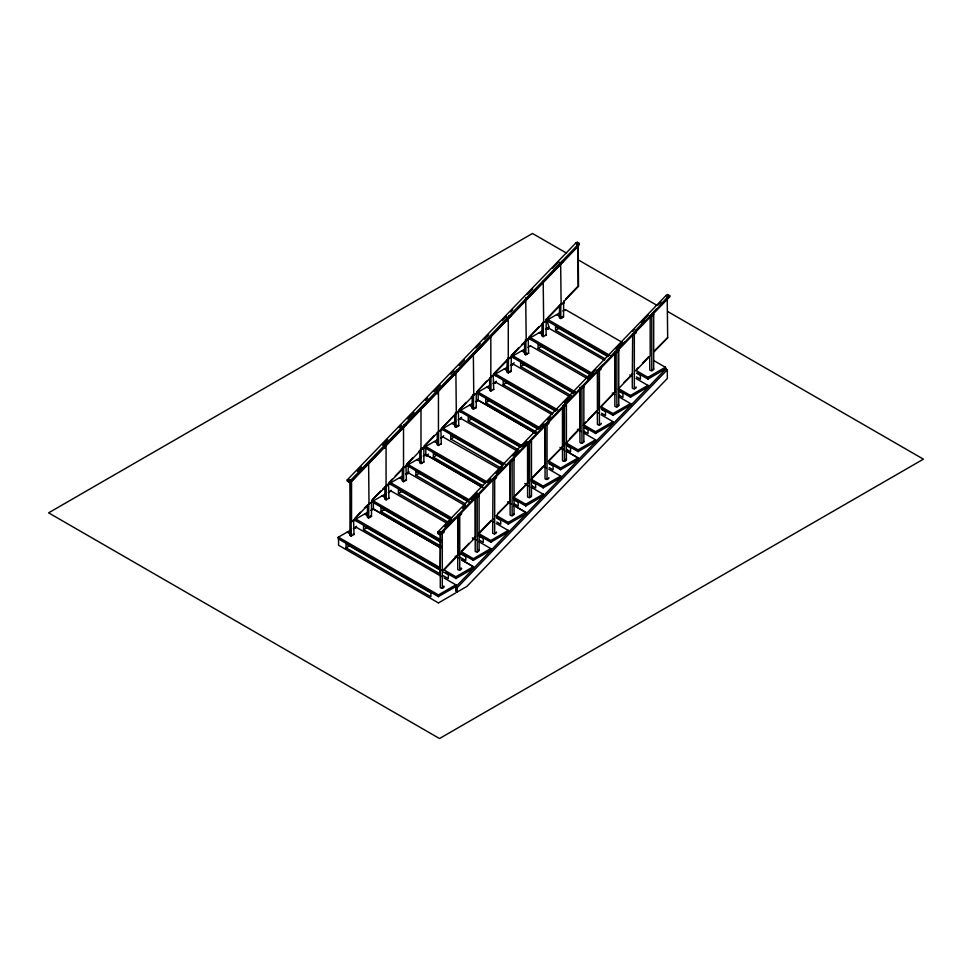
<?xml version="1.0" encoding="UTF-8"?>
<svg xmlns="http://www.w3.org/2000/svg" width="972" height="972" viewBox="0 0 972 972"><rect width="100%" height="100%" fill="white"/><g stroke="black" fill="none" stroke-linecap="round" stroke-linejoin="round"><path stroke-width="1.46" d="M349.981 481.565L349.956 535.013A2.126 1.227 0 0 0 351.026 536.07L354.027 534.539L353.577 519.716M371.486 501.989L371.486 516.411L368.485 517.942A2.126 1.227 0 0 1 367.416 516.885L367.44 506.412M384.9 486.802L384.876 498.745A2.126 1.227 0 0 0 385.945 499.815L388.946 498.284L388.496 483.449M402.359 468.674L402.335 480.618A2.126 1.227 0 0 0 403.404 481.675L406.405 480.156L405.956 465.321M420.414 448.918L423.865 447.594L423.865 462.028L420.864 463.547A2.126 1.227 0 0 1 419.795 462.49L419.819 452.029M437.279 432.418L437.254 444.362A2.126 1.227 0 0 0 438.311 445.419L441.324 443.888L440.875 429.065M458.334 410.925L458.784 425.76L455.771 427.291A2.126 1.227 0 0 1 454.714 426.222L454.738 414.279M472.198 396.151L472.173 408.094A2.126 1.227 0 0 0 473.23 409.151L476.244 407.633L476.244 393.198M489.657 378.023L489.633 389.966A2.126 1.227 0 0 0 490.69 391.023L493.703 389.505L493.254 374.67M518.513 347.988L511.284 355.485L511.163 371.377L508.149 372.896A2.126 1.227 0 0 1 507.092 371.839L507.117 359.895M524.576 341.767L524.552 353.711A2.126 1.227 0 0 0 525.609 354.768L528.622 353.237L528.173 338.414M542.036 323.627L542.012 335.571A2.126 1.227 0 0 0 543.069 336.64L546.082 335.109L546.203 319.229L546.604 320.845L543.603 322.57L529.145 337.588L529.145 338.973L526.144 340.698L511.685 355.716L511.685 357.101L508.684 358.826L494.226 373.843L494.226 375.228L491.225 376.966L476.766 391.971L476.766 393.356L473.765 395.094L473.364 354.452M546.604 319.46L561.063 304.455L564.064 302.705L563.663 301.089L563.541 316.981L560.528 318.5A2.126 1.227 0 0 1 559.471 317.443L559.495 305.5M442.758 436.841L500.349 469.464M575.631 243.194L347.186 479.974L347.186 481.128L349.191 482.282L350.965 481.262L579.227 244.58L579.227 243.413L577.234 242.259L575.631 243.182L577.635 244.349L577.733 245.442L576.931 244.98M357.356 471.371L361.56 467.01M382.555 445.164L387.804 439.709M399.358 427.704L401.46 425.517M407.754 418.968L414.048 412.42M425.602 400.403L427.704 398.228M433.998 391.68L440.304 385.119M450.801 374.208L453.948 370.927M459.197 365.472L464.446 360.017M475.988 348L480.192 343.638M484.396 339.277L488.588 334.903M502.245 320.711L506.436 316.35M510.64 311.976L512.742 309.801M527.432 294.516L532.692 289.049M552.631 268.308L558.936 261.76M347.186 479.974L349.191 481.128L350.868 480.156L579.227 243.413M666.099 295.427L437.667 532.206L437.667 533.361L439.66 534.515L441.434 533.494L669.696 296.812L669.696 295.646L667.703 294.492L666.099 295.415L668.104 296.582L668.201 297.675L667.399 297.213M444.678 526.873L450.984 520.324M462.526 508.32L464.628 506.133M470.934 499.584L477.228 493.035M487.725 482.112L490.872 478.844M496.121 473.388L502.427 466.839M512.924 455.917L517.116 451.555M522.377 446.087L526.569 441.725M539.168 428.628L543.372 424.254M547.564 419.892L550.723 416.611M564.368 402.42L569.616 396.965M572.763 393.684L574.865 391.509M589.567 376.225L595.86 369.676M615.811 348.924L622.104 342.375M632.602 331.464L634.704 329.277M641.01 322.728L648.348 315.086M657.801 305.257L660.948 301.988M440.182 573.03L440.632 533.033L669.696 295.646M364.476 507.943L369.081 503.836L354.549 518.89L354.549 520.275L351.147 521.77L351.147 481.371L578.121 245.673L578.522 286.303L564.064 301.32M351.548 522L351.548 481.602L578.522 245.904M360.345 512.232L354.549 518.89M380.903 490.884L371.608 500.531L372.009 502.147L369.008 503.873L368.607 463.231M382.968 488.734C403.271 471.772 371.049 499.389 372.009 500.762M392.166 479.184L389.067 482.404L389.468 484.007M395.264 475.964L403.526 467.398L406.928 465.88L403.927 467.617L389.468 482.634M412.723 457.836L406.527 464.264L406.928 465.88M418.92 451.409L420.985 449.258L424.387 447.752L421.386 449.477L406.928 464.495M434.314 435.42L423.986 446.136L424.387 447.752M466.135 402.372L458.906 409.88L459.306 411.496L456.305 413.222L441.847 428.239L441.847 429.624L438.846 431.349L424.387 446.367M471.298 397.013L473.765 395.094M486.693 381.024L476.766 391.971M494.226 375.228L493.825 373.613L507.25 359.689M521.612 344.768L526.204 340.662L525.743 300.056M529.145 338.973L528.744 337.357L539.071 326.641M547.236 318.148L560.662 304.224L564.064 302.705M565.728 298.951L578.121 286.084L578.121 245.673M459.306 410.111L473.765 395.106M354.379 528.452L356.481 526.277M389.067 492.476L391.169 490.289M406.94 473.935L409.042 471.76M441.616 437.959L443.718 435.772M459.489 419.418L461.591 417.243M494.177 383.442L496.279 381.255M512.037 364.901L514.139 362.726M546.726 328.925L548.828 326.738M426.222 456.22L428.324 454.046M441.434 533.494L440.632 533.033L444.739 528.768M452.952 520.227L455.005 518.1M471.444 501.03L475.551 496.765L475.551 537.176L461.093 552.193M488.904 482.902L497.117 474.372M514.577 456.245L518.683 451.98M525.876 444.508L527.93 442.382L527.93 482.78L513.471 497.798M543.336 426.38L550.517 418.92M548.39 461.542L562.849 446.537L562.849 406.114L571.062 397.584M565.85 443.402L580.308 428.409L580.308 387.986L582.362 385.848M587.489 380.526L592.628 375.192M583.309 425.274L597.768 410.269L597.768 369.858L602.895 364.524M612.141 354.926L614.195 352.787M616.248 350.661L624.461 342.132M635.761 330.395L645.007 320.796M652.2 313.336L656.307 309.06M660.413 304.795L666.573 298.404M443.232 570.09L457.642 554.903M461.724 550.893L468.954 543.384M473.085 539.096L475.15 536.957M479.184 532.753L490.544 520.968M497.676 513.556L510.531 500.872L496.012 515.925M515.136 495.428L527.99 482.744L527.48 482.379M531.562 478.37L542.923 466.572M549.022 460.23L562.91 446.476L562.399 446.124M569.58 438.894L579.907 428.178L579.907 387.755M583.941 423.974L586.007 421.836M588.072 419.685L596.334 411.12M601.401 405.846L615.288 392.093L614.826 351.487L614.887 406.308A2.126 1.227 0 0 0 616.722 406.916L617.184 406.806A3.536 2.041 0 0 0 618.775 405.373L618.775 350.54L618.228 349.993L616.224 351.147M624.024 382.361L632.748 373.965L618.228 389.019M636.32 369.579L638.385 367.44M642.516 363.151L648.713 356.724M653.779 351.451L667.667 337.697L667.205 297.104M443.633 570.321L458.152 555.267L458.091 514.893A2.126 1.227 0 0 0 459.586 515.257L460.048 515.148A3.536 2.041 0 0 0 461.639 513.714L461.093 513.167L459.088 514.322M478.552 534.065L493.071 518.999L492.561 518.647M530.931 479.67L545.45 464.616L545.389 424.242L548.39 422.516L548.937 423.063A3.536 2.041 0 0 1 547.345 424.497L546.884 424.606A2.126 1.227 0 0 1 545.389 424.242M600.769 407.147L614.887 391.874M635.688 370.891L650.207 355.825L650.147 315.463A2.126 1.227 0 0 0 651.641 315.827L652.103 315.706A3.536 2.041 0 0 0 653.694 314.284L653.135 313.737L651.143 314.892M654.18 351.682L667.667 337.697M455.71 586.954L665.917 368.886L667.339 369.712L667.339 378.46L466.864 586.432L457.119 592.045L455.71 591.219L455.71 586.954L457.119 587.781L457.119 592.045M457.119 587.781L667.339 369.712M559.495 317.358L559.665 317.176A3.536 2.041 0 0 1 560.419 316.69M542.036 335.486L542.206 335.304A3.536 2.041 0 0 1 542.959 334.818M524.576 353.614L524.746 353.443A3.536 2.041 0 0 1 525.5 352.958M507.117 371.754L507.287 371.571A3.536 2.041 0 0 1 507.761 371.231M489.657 389.881L489.827 389.699A3.536 2.041 0 0 1 490.301 389.359M472.198 408.009L472.368 407.827A3.536 2.041 0 0 1 472.842 407.487M454.738 426.137L454.908 425.967A3.536 2.041 0 0 1 455.382 425.627M437.279 444.265L437.449 444.095A3.536 2.041 0 0 1 437.922 443.754M419.819 462.405L419.989 462.222A3.536 2.041 0 0 1 420.463 461.882M402.359 480.533L402.53 480.35A3.536 2.041 0 0 1 403.003 480.01M384.9 498.66L385.07 498.478A3.536 2.041 0 0 1 385.301 498.308M367.44 516.788L367.61 516.618A3.536 2.041 0 0 1 367.841 516.436M349.981 534.928L350.151 534.746A3.536 2.041 0 0 1 350.382 534.564M548.062 321.404L608.46 356.274M495.684 375.8L556.081 410.67M478.2 393.83L478.188 400.112M460.764 411.946L521.162 446.926M443.293 430.098L502.39 464.3M356.007 520.846L441.349 570.114M338.535 538.877L338.572 545.256L438.36 602.883M665.334 369.032L647.947 379.044L637.34 372.956M630.439 405.19L613.028 415.299L601.109 408.459M612.955 423.415L595.569 433.427L584.962 427.34M595.496 441.555L578.109 451.567L566.19 444.714M578.036 459.683L560.613 469.683L560.65 467.994L578.073 457.933L566.214 451.008M560.577 477.811L543.263 487.81L531.271 480.982M543.117 495.939L525.803 505.938L513.811 499.11M525.67 514.079L508.344 524.066L496.352 517.238M490.763 550.237L473.352 560.346L461.433 553.493M473.291 568.462L455.965 578.462L445.285 572.387M455.832 586.59L438.36 596.589L338.548 538.974M560.091 266.462L560.091 263.473L563.092 261.747L562.144 261.432A3.536 2.041 0 0 0 561.403 261.529M542.631 281.601L545.632 279.875M525.172 299.74L528.173 298.003L527.225 297.687A3.536 2.041 0 0 0 526.496 297.797M507.712 320.857L507.712 317.868L510.713 316.131L509.765 315.815A3.536 2.041 0 0 0 508.684 316.009M455.333 375.253L455.333 372.252L458.334 370.526L457.387 370.211A3.536 2.041 0 0 0 456.305 370.405M548.001 329.387C550.711 325.972 545.304 321.453 547.965 319.618L560.394 312.449M562.873 311.016L565.388 309.57L622.566 342.557M437.874 393.381L437.874 390.392L439.879 389.237M525.172 340.139L528.744 338.742M530.505 339.483L529.776 338.098L542.935 330.577M545.413 329.144L547.929 327.698L604.548 360.296M607.767 356.578L555.571 326.446L555.571 330.249L559.313 328.074M507.712 358.267L510.288 357.441M513.046 357.611L512.317 356.226L525.475 348.705M527.954 347.271L530.469 345.825L587.647 378.813M590.308 374.706L538.111 344.574L538.111 348.377L541.854 346.214M403.963 426.076L405.956 424.922L405.008 424.594A3.536 2.041 0 0 0 403.927 424.8M493.825 374.998L490.945 376.662L490.945 391.084M495.586 375.739L494.857 374.354L508.016 366.833M510.494 365.399L513.009 363.953L570.187 396.94M572.848 392.846L520.652 362.702L520.652 366.505L524.394 364.342M385.495 444.775L388.496 443.05L387.549 442.734A3.536 2.041 0 0 0 387.172 442.77M472.793 394.535L476.766 393.356M478.127 393.879L477.398 392.481L490.556 384.973M493.035 383.539L495.55 382.093L552.169 414.692M555.389 410.974L503.192 380.83L503.192 384.633L506.934 382.47M455.333 412.663L459.306 411.496M460.667 412.007L459.938 410.621L473.097 403.101M475.575 401.667L478.09 400.221L535.268 433.208M537.929 429.102L485.733 398.97L485.733 402.76L489.475 400.598M443.208 430.134L442.479 428.749L455.637 421.228M458.116 419.795L460.631 418.349L517.809 451.336M520.47 447.229L468.273 417.097L468.273 420.9L472.028 418.738M425.748 448.262L425.019 446.877L438.178 439.356M440.656 437.922L443.244 436.55M503.01 465.369L450.814 435.225L450.814 439.028L454.568 436.865M408.289 466.39L407.56 465.005L420.718 457.484M423.197 456.05L425.785 454.568L482.331 487.215M485.55 483.497L433.354 453.353L433.354 457.156L437.108 454.993M388.946 483.849L386.2 485.441L386.2 499.875M390.829 484.53L390.1 483.145L403.259 475.624M405.737 474.19L408.252 472.744L465.43 505.732M598.764 369.275L600.769 368.121L601.316 368.667A3.536 2.041 0 0 1 599.724 370.101L599.262 370.211A2.126 1.227 0 0 1 597.768 369.858M469.403 502.378L415.895 471.493L415.895 475.284L419.649 473.121M373.37 502.658L372.641 501.273L385.799 493.752M388.278 492.318L390.793 490.872L447.971 523.859M580.308 387.986L583.309 386.248L583.856 386.807L583.856 441.64A3.536 2.041 0 0 1 582.264 443.062L581.803 443.183A2.126 1.227 0 0 1 579.968 442.564L579.859 427.984M451.944 520.506L398.435 489.621L398.435 493.424L402.189 491.249M352.192 521.174L354.027 520.117M355.91 520.785L355.181 519.4L368.339 511.88M370.818 510.446L373.406 508.951L373.43 502.658L440.425 541.368M351.147 521.77L354.549 520.275M562.849 406.114L565.85 404.388L566.397 404.935L566.397 459.768A3.536 2.041 0 0 1 564.805 461.202L564.343 461.311A2.126 1.227 0 0 1 562.509 460.704L562.448 407.377M441.009 542.412L380.975 507.748L380.975 511.551L385.969 508.66M338.45 538.913L337.721 537.528L350.88 530.007M353.358 528.574L355.946 527.079L441.373 576.408M440.51 570.333L363.516 525.876L363.516 529.679L367.27 527.517M528.926 441.798L530.931 440.644L531.477 441.191L531.477 496.024A3.536 2.041 0 0 1 529.886 497.457L529.424 497.567A2.126 1.227 0 0 1 527.589 496.959L527.529 442.151M346.056 547.807L430.888 596.784L430.888 592.981L346.056 544.004L346.056 547.807L349.811 545.644M636.259 370.599L647.947 377.343L665.358 367.282L665.698 368.923L665.443 367.355M511.466 459.926L513.471 458.772L514.018 459.319L514.018 514.164A3.536 2.041 0 0 1 512.426 515.585L511.965 515.707A2.126 1.227 0 0 1 510.13 515.087L510.069 461.773M618.8 388.727L630.488 395.47L647.911 385.422L636.053 378.497M493.011 478.637L496.012 476.9L496.558 477.459A3.536 2.041 0 0 1 494.967 478.88L494.505 479.002A2.126 1.227 0 0 1 493.011 478.637L492.67 533.215A2.126 1.227 0 0 0 494.505 533.835L494.967 533.713A3.536 2.041 0 0 0 496.558 532.292A2.126 1.227 0 0 0 496.34 532M601.34 406.855L613.028 413.598L630.451 403.55L618.593 396.625M476.547 496.194L478.552 495.04L479.099 495.586L479.099 550.419A3.536 2.041 0 0 1 477.507 551.853L477.045 551.962A2.126 1.227 0 0 1 475.211 551.355L475.15 496.534M583.88 424.983L595.569 431.738L612.992 421.678M566.421 443.111L578.109 449.866L595.532 439.806L583.674 432.88M437.667 532.206L439.66 533.361L441.337 532.389L439.332 531.234L439.429 532.34M438.858 534.053L443.633 531.295L444.18 531.842A3.536 2.041 0 0 1 442.588 533.276L442.126 533.385A2.126 1.227 0 0 1 440.632 533.033M531.502 479.378L543.19 486.122L560.613 476.073M514.042 497.506L525.731 504.249L543.154 494.201M496.583 515.634L508.271 522.389L525.694 512.329L513.836 505.404M479.123 533.774L490.811 540.517L508.235 530.457M461.664 551.902L473.352 558.645L490.775 548.597M444.204 570.029L455.892 576.773L473.315 566.725M338.45 537.188L438.433 594.913L455.856 584.852M438.506 602.883L455.795 592.896M355.849 527.14L355.582 528.258M460.704 418.3L460.339 419.479M633.124 333.785A2.126 1.227 0 0 0 634.181 333.955L634.643 333.833A3.536 2.041 0 0 0 636.235 332.412L635.676 331.865M615.227 351.718A2.126 1.227 0 0 0 616.722 352.083L617.184 351.973A3.536 2.041 0 0 0 618.775 350.54M580.746 388.18A2.126 1.227 0 0 0 581.803 388.338L582.264 388.229A3.536 2.041 0 0 0 583.856 386.807M649.697 356.906L649.806 370.04A2.126 1.227 0 0 0 651.641 370.66L652.103 370.551A3.536 2.041 0 0 0 653.694 369.117L653.694 314.284M563.286 406.308A2.126 1.227 0 0 0 564.343 406.478L564.805 406.357A3.536 2.041 0 0 0 566.397 404.935M632.237 373.6L632.347 388.18A2.126 1.227 0 0 0 634.181 388.788L634.643 388.678A3.536 2.041 0 0 0 636.235 387.245A2.126 1.227 0 0 0 636.016 386.953M528.367 442.576A2.126 1.227 0 0 0 529.424 442.734L529.886 442.625A3.536 2.041 0 0 0 531.477 441.191M597.318 411.302L597.428 424.436A2.126 1.227 0 0 0 599.262 425.043L599.724 424.934A3.536 2.041 0 0 0 601.316 423.513A2.126 1.227 0 0 0 601.097 423.209M510.908 460.704A2.126 1.227 0 0 0 511.965 460.862L512.426 460.752A3.536 2.041 0 0 0 514.018 459.319M475.988 496.959A2.126 1.227 0 0 0 477.045 497.129L477.507 497.008A3.536 2.041 0 0 0 479.099 495.586M544.988 424.011L545.049 478.832A2.126 1.227 0 0 0 546.884 479.439L547.345 479.33A3.536 2.041 0 0 0 548.937 477.896A2.126 1.227 0 0 0 548.718 477.604M457.691 516.168L457.751 569.483A2.126 1.227 0 0 0 459.586 570.09L460.048 569.981A3.536 2.041 0 0 0 461.639 568.547A2.126 1.227 0 0 0 461.093 568M440.231 532.802L440.292 587.61A2.126 1.227 0 0 0 442.126 588.218L442.588 588.109A3.536 2.041 0 0 0 444.18 586.687A2.126 1.227 0 0 0 443.633 586.128M565.461 309.521L565.024 310.493M548.001 327.649L547.734 329.022M530.542 345.898L530.056 346.554M513.082 363.905L512.718 365.083M495.623 382.045L495.258 383.211M560.528 304.078L561.123 304.394L560.662 263.801M543.069 322.206L543.664 322.534L543.202 281.929M560.577 469.683L548.73 462.842M402.955 467.058L403.659 467.313L403.659 481.735M578.425 244.118L579.227 244.58M668.906 296.351L669.696 296.812M566.591 253.157L532.486 233.474L48.6 512.839L439.514 738.526L923.4 459.161L667.606 311.477M578.401 259.974L657.108 305.415M653.719 360.539L665.407 367.295M556.664 314.6L562.156 317.771M547.965 319.618L610.295 355.606M636.478 373.163L640.402 375.423L640.402 379.214L636.478 376.954M555.571 330.249L605.155 358.875M629.771 374.925L632.371 376.431M539.205 332.728L542.498 334.635M530.505 337.746L592.835 373.734M530.603 339.544L591 374.402M618.569 390.319L630.524 397.171L647.874 387.05M619.018 391.291L622.943 393.551L622.943 397.354L619.018 395.094M538.111 348.377L589.008 377.756M612.311 393.053L614.912 394.559M521.745 350.856L527.249 354.039M513.046 355.886L575.375 391.862M513.143 357.672L573.541 392.542M601.559 409.419L605.483 411.678L605.483 415.481L601.559 413.222M520.652 366.505L571.548 395.896M595.885 411.727L598.752 413.44M601.133 414.752L613.028 421.678M504.286 368.995L509.79 372.167M495.586 374.013L557.916 409.99M584.099 427.546L588.024 429.806L588.024 433.609L584.099 431.349M503.192 384.633L552.789 413.27M577.392 429.32L581.292 431.568M486.826 387.123L490.131 389.031M478.127 392.141L540.456 428.13M478.224 393.927L538.622 428.798M566.64 445.674L570.564 447.934L570.564 451.737L566.64 449.477M485.733 402.76L536.629 432.151M478.26 400.233L534.709 432.819M560.966 447.983L563.59 449.501M559.933 447.448L563.833 449.696M566.421 451.202L578.279 458.055L578.146 459.622L578.146 458.006M469.367 405.251L474.871 408.422M460.667 410.269L522.997 446.257M548.961 461.25L560.65 467.994M549.18 463.814L553.104 466.074L553.104 469.877L549.18 467.605M468.273 420.9L519.17 450.279M543.506 466.11L546.373 467.824M548.755 469.148L560.65 476.073L560.686 477.75L560.686 476.025M451.907 423.379L457.411 426.55M443.208 428.397L505.537 464.385M531.72 481.942L535.645 484.202L535.645 488.005L531.72 485.745M450.814 439.028L501.71 468.407M524.734 483.485L528.914 485.964M531.295 487.276L543.36 494.323L543.36 495.878L543.227 494.274M434.448 441.507L437.752 443.414M425.748 446.537L488.078 482.513M484.931 482.428L425.845 448.323L425.809 454.495M514.261 500.07L518.185 502.33L518.185 506.133L514.261 503.873M433.354 457.156L482.95 485.793M508.587 502.378L511.211 503.885M482.89 487.592L425.76 454.617L425.299 455.333M507.554 501.844L510.154 503.338M514.054 505.586L525.901 512.451L525.901 514.006L525.767 512.402M416.988 459.647L422.492 462.818M408.289 464.665L469.318 499.9M468.783 501.321L408.386 466.341L407.961 473.874M496.801 518.197L500.726 520.457L500.726 524.26L496.801 522M415.895 475.284L465.491 503.921M491.127 520.506L493.752 522.025M496.376 523.531L508.271 530.469L508.307 532.146L508.307 530.408M399.528 477.774L402.833 479.682M390.829 482.792L451.858 518.027M390.926 484.578L451.324 519.449M478.892 535.365L490.848 542.206L508.21 532.085M479.342 536.337L483.266 538.597L483.266 542.388L479.342 540.128M398.435 493.424L449.331 522.802M472.356 537.88L476.292 540.153M478.917 541.671L490.982 548.718L490.982 550.274L490.836 548.633M382.069 495.902L385.374 497.81M350.868 480.156L348.863 479.585M349.956 480.678L350.965 481.262M373.37 500.92L440.887 539.91M460.582 553.712L465.807 556.725L465.807 560.528L460.582 557.515M380.975 511.551L441.009 546.203M373.406 509.073L440.462 547.673M456.208 556.762L458.833 558.28M461.457 559.799L473.279 566.615M440.899 547.989L373.382 509L372.92 509.717M455.175 556.227L457.776 557.734M461.676 559.981L473.352 566.725L473.388 568.401L473.388 566.676M364.609 514.03L370.113 517.213M355.91 519.06L440.304 567.782M443.123 571.84L448.347 574.853L448.347 578.656L443.123 575.643M363.516 529.679L440.51 574.136M443.997 577.927L456.062 584.974L456.062 586.529L455.929 584.925M347.15 532.158L350.455 534.065M546.604 320.845L545.632 320.274M508.283 318.196L508.283 358.595M490.824 336.324L490.824 376.723M511.685 357.101L510.713 356.542M455.904 372.58L456.305 413.222L441.847 428.239M438.445 390.72L438.445 431.118M420.985 408.848L420.985 449.246M441.847 429.624L438.579 431.046L438.579 445.48M403.526 426.975L403.526 467.386M386.066 445.103L386.066 485.514M372.009 502.147L368.74 503.569L368.74 518.003M632.347 373.746L632.687 333.59M597.428 410.002L597.367 369.627M647.984 385.374L648.117 387.099L647.984 385.483M613.065 421.629L613.198 423.355L613.065 421.751M563.541 316.981L563.432 316.836A2.126 1.227 0 0 0 562.654 316.386M546.082 335.109L545.972 334.963A2.126 1.227 0 0 0 545.632 334.708M528.622 353.237L528.513 353.091A2.126 1.227 0 0 0 528.173 352.836M511.163 371.377L511.053 371.219A2.126 1.227 0 0 0 510.276 370.769M493.703 389.505L493.594 389.359A2.126 1.227 0 0 0 493.254 389.104M476.244 407.633L476.134 407.487A2.126 1.227 0 0 0 475.794 407.232M458.784 425.76L458.675 425.615A2.126 1.227 0 0 0 457.897 425.165M510.021 500.507L510.47 460.509M441.324 443.888L441.215 443.742A2.126 1.227 0 0 0 440.875 443.487M423.865 462.028L423.756 461.87A2.126 1.227 0 0 0 423.415 461.627M406.405 480.156L406.296 480.01A2.126 1.227 0 0 0 405.956 479.755M388.946 498.284L388.836 498.138A2.126 1.227 0 0 0 388.496 497.883M371.486 516.411L371.377 516.266A2.126 1.227 0 0 0 370.599 515.816M354.027 534.539L353.917 534.393A2.126 1.227 0 0 0 353.14 533.944M478.163 400.282L477.677 400.938M651.787 315.815L651.787 370.648M647.947 377.343L647.947 379.177M634.327 333.943L634.327 388.776M630.488 395.47L630.488 397.305M616.88 352.071L616.88 406.904M613.028 413.598L613.028 415.433M599.42 370.198L599.42 425.043M595.569 431.738L595.569 433.561M581.961 388.326L581.961 443.171M578.109 449.866L578.109 451.701M577.234 242.259L577.234 243.425M564.501 406.466L564.501 461.299M560.783 304.139L560.783 318.561M547.042 424.594L547.042 479.427M543.324 322.267L543.324 336.701M543.19 486.122L543.19 487.956M529.582 442.722L529.582 497.555M525.864 340.394L525.864 354.829M525.731 504.249L525.731 506.084M512.123 460.85L512.123 515.695M508.405 358.522L508.405 372.956M508.271 522.389L508.271 524.212M494.663 478.989L494.663 533.822M490.811 540.517L490.811 542.352M477.203 497.117L477.203 551.95M473.498 394.79L473.498 409.224M473.352 558.645L473.352 560.48M459.744 515.245L459.744 570.078M456.038 412.918L456.038 427.352M455.892 576.773L455.892 578.607M442.284 533.373L442.284 588.206M439.66 533.361L439.66 534.515M438.433 594.913L438.433 596.735M437.279 390.914L437.279 393.879M421.119 449.173L421.119 463.608M384.9 445.31L384.9 448.274M351.281 536.131L350.576 481.043A2.126 1.227 0 0 1 350.248 480.788M349.191 481.128L349.191 482.282M560.091 263.473A2.126 1.227 0 0 1 559.544 262.926M653.476 368.825A2.126 1.227 0 0 1 653.694 369.117M507.712 317.868A2.126 1.227 0 0 1 507.165 317.322M525.5 298.112A3.536 2.041 0 0 1 526.144 297.882M618.228 404.826A2.126 1.227 0 0 1 618.775 405.373M583.637 441.349A2.126 1.227 0 0 1 583.856 441.64M565.85 459.221A2.126 1.227 0 0 1 566.397 459.768M455.333 372.252A2.126 1.227 0 0 1 454.787 371.705M437.874 390.392A2.126 1.227 0 0 1 437.546 390.137M531.259 495.732A2.126 1.227 0 0 1 531.477 496.024M513.799 513.86A2.126 1.227 0 0 1 514.018 514.164M478.552 549.873A2.126 1.227 0 0 1 479.099 550.419M596.103 440.911C595.399 442.734 595.569 438.19 596.103 440.911M631.022 404.656C630.293 406.442 630.464 401.776 631.022 404.656"/></g></svg>
